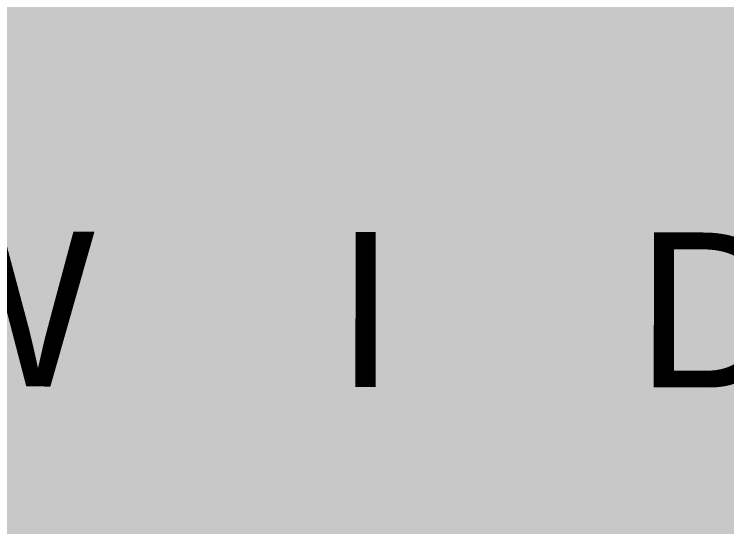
# Model space of a CAD drawing. Header units: millimetres. Extents: x 2335845 to 2509607, y 289014 to 361737.
# Drawn here: x 2365631 to 2367011, y 334785 to 335777 of the extents above; entities that cross this region are included whole.
import ezdxf

# ---------------------------------------------------------------- set-up
doc = ezdxf.new("R2010")
doc.units = ezdxf.units.MM
doc.layers.add('PASSAGE LINEOUT', color=7, linetype='Continuous')
doc.layers.add('TOA-FL-CPT-1', color=8, linetype='Continuous', lineweight=5)
doc.styles.add('ARIAL', font='arial.ttf')

msp = doc.modelspace()

# ---------------------------------------------------------------- hatches: boundary and pattern name
at = {"layer": 'TOA-FL-CPT-1', "true_color": 0xc7c8ca}
h = msp.add_hatch(dxfattribs=at)
h.set_pattern_fill('AR-PARQ1', color=9, scale=3)
h.set_pattern_definition([(90, (54538.6, -6708.4), (-914.4, 914.4), [914.4, -914.4]), (90, (54691, -6708.4), (-914.4, 914.4), [914.4, -914.4]), (90, (54843.4, -6708.4), (-914.4, 914.4), [914.4, -914.4]), (90, (54995.8, -6708.4), (-914.4, 914.4), [914.4, -914.4]), (90, (55148.2, -6708.4), (-914.4, 914.4), [914.4, -914.4]), (90, (55300.6, -6708.4), (-914.4, 914.4), [914.4, -914.4]), (90, (55453, -6708.4), (-914.4, 914.4), [914.4, -914.4]), (0, (54538.6, -5794), (914.4, -914.4), [914.4, -914.4]), (0, (54538.6, -5641.6), (914.4, -914.4), [914.4, -914.4]), (0, (54538.6, -5489.2), (914.4, -914.4), [914.4, -914.4]), (0, (54538.6, -5336.8), (914.4, -914.4), [914.4, -914.4]), (0, (54538.6, -5184.4), (914.4, -914.4), [914.4, -914.4]), (0, (54538.6, -5032), (914.4, -914.4), [914.4, -914.4]), (0, (54538.6, -4879.6), (914.4, -914.4), [914.4, -914.4])])
h.paths.add_polyline_path([(2344950.518, 323601.624), (2348044.691, 323601.624), (2348044.691, 308801.624), (2344978.375, 308801.624), (2344983.023, 307001.553), (2351045.878, 307001.608), (2351044.683, 304701.624), (2350244.683, 304670.094), (2350244.683, 294701.624), (2352811.835, 294701.622), (2352811.821, 307001.631), (2405044.683, 307005.059), (2405044.683, 327701.624), (2410595.745, 327701.624), (2410609.803, 329501.624), (2408605.34, 329501.624), (2411484.683, 335301.624), (2408440.262, 335301.624), (2406365.488, 331122.307), (2403244.678, 328001.969), (2403244.795, 325600.805), (2384290.648, 325598.809), (2384290.648, 323607.372), (2375885.176, 323603.528), (2375861.465, 325602.978), (2360226.195, 325602.091), (2360226.052, 334601.937), (2375945.229, 334602.179), (2375945.229, 331031.373), (2376972.789, 331510.903), (2389391.537, 331510.903), (2389391.537, 331810.72), (2389491.628, 331810.72), (2389491.53, 331510.903), (2391791.53, 331510.903), (2391791.531, 333010.881), (2389491.53, 333010.881), (2389491.531, 332710.861), (2389391.537, 332710.861), (2389391.54, 333010.905), (2377622.511, 333011.008), (2377622.511, 336459.845), (2386144.742, 336459.853), (2386144.683, 337701.624), (2376094.699, 337701.624), (2376094.724, 335802.062), (2362938.321, 335802.061), (2362938.326, 340629.119), (2359023.456, 340413.419), (2359023.899, 325602.053), (2352244.614, 325602.052), (2352244.655, 339888.472), (2350244.683, 339753.79), (2350259.797, 327701.624), (2351044.683, 327701.624), (2351043.518, 325401.69), (2344945.863, 325401.675)])
h.paths.add_polyline_path([(2365719.683, 323601.624), (2395044.683, 323601.624), (2395044.683, 322741.298), (2398494.622, 322751.666), (2398494.622, 323601.624), (2403544.687, 323601.624), (2403544.687, 308801.634), (2365719.683, 308801.634)], flags=16)
h.paths.add_polyline_path([(2349719.689, 323601.683), (2365719.683, 323601.683), (2365719.683, 308801.624), (2349719.689, 308801.624)], flags=16)

# ---------------------------------------------------------------- texts
at = {"layer": 'PASSAGE LINEOUT', "insert": (2358852.016, 335062.151), "char_height": 300, "width": 16925.28892, "attachment_point": 7, "rotation": 359.913858, "style": 'ARIAL'}
msp.add_mtext('\\pi1882.69903;1   2   0   0      M    M       W    I    D    E      P     A     S     S     A     G    E', dxfattribs=at)

doc.saveas('drawing.dxf')
